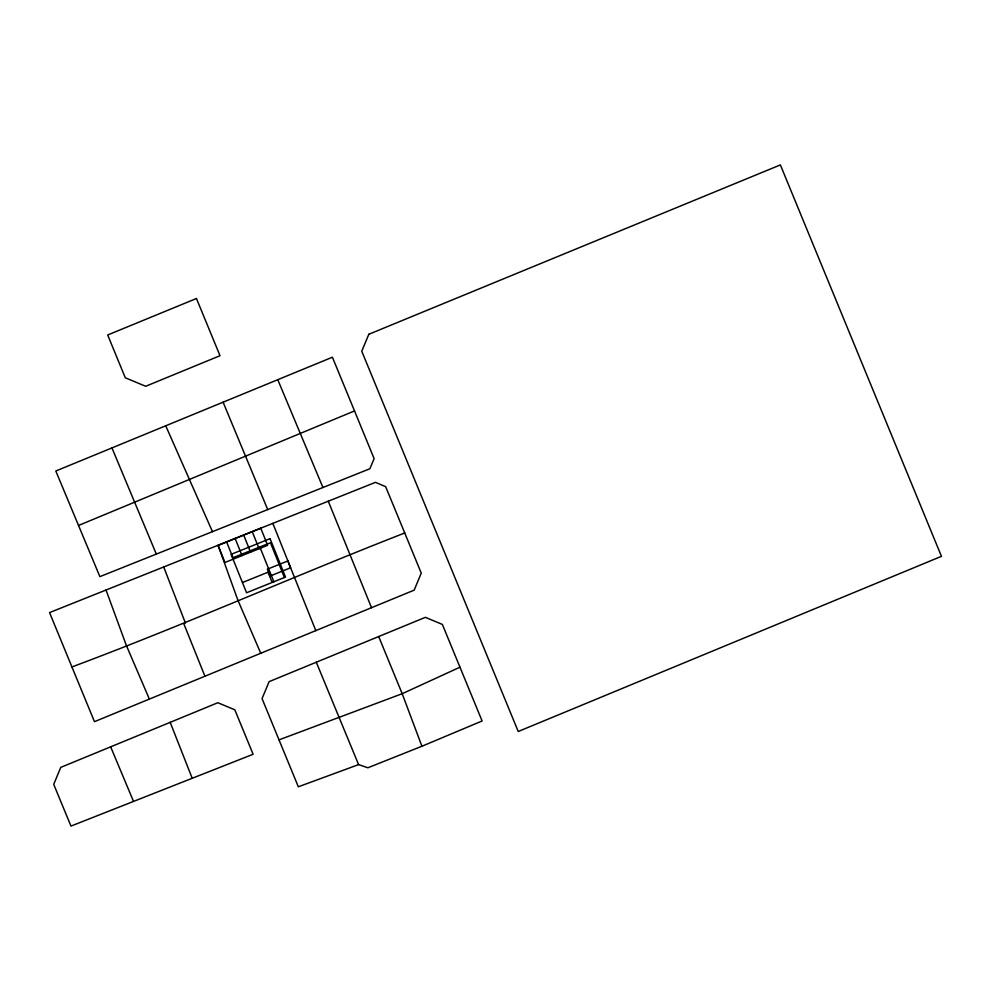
<?xml version="1.0" encoding="UTF-8"?>
<svg xmlns="http://www.w3.org/2000/svg" width="991" height="991" viewBox="0 0 991 991"><rect width="100%" height="100%" fill="white"/><g stroke="black" fill="none" stroke-linecap="round" stroke-linejoin="round"><path stroke-width="1.49" d="M459.96 667.191L402.197 693.712L279.016 739.856L262.058 698.605L269.118 681.647L425.374 617.331L442.37 624.441L482.109 720.977L421.918 746.248L367.872 767.777L358.593 764.606L298.328 786.792L279.016 739.856M71.885 666.968C183.967 625.11 293.299 576.489 404.737 532.972L421.249 573.145L414.188 590.14L94.467 721.671L49.55 612.587L375.49 482.344L385.635 486.655L404.737 532.972M78.537 525.465L354.518 410.931L332.406 357.218L55.806 471.01L99.88 576.638L369.854 468.768L374.127 458.647L354.518 410.931M110.658 746.842L217.834 702.73L234.83 709.829L253.114 754.275L70.968 826.085L53.712 784.364L60.773 767.368L110.658 746.842L133.364 801.038M242.436 582.522L268.028 572.216L272.153 582.448M232.513 557.896L270.456 542.746L284.392 577.53M165.732 425.796L212.458 531.647M260.769 653.28L237.89 600.224L218.057 545.261M149.368 699.089L126.514 645.847L106.025 590.041M277.765 379.702L322.942 487.498M111.946 447.907L156.318 554.093M223.099 402.173L267.719 509.572M358.593 764.606L316.29 662.223M378.686 636.544L402.197 693.712L421.918 746.248M328.281 501.223L371.514 607.694M259.853 546.982L273.863 581.767M252.234 531.672L259.109 548.729M243.699 535.103L250.574 552.173M235.177 538.547L242.039 555.604M226.642 541.978L233.517 559.048M183.806 623.698L204.926 676.234M272.835 523.372L315.807 630.623M170.192 722.34L192.118 778.071M163.713 566.963L185.416 623.079M368.825 334.264L361.765 351.223L518.231 731.494L941.45 556.335L780.375 164.915L368.825 334.264M196.453 298.502L107.685 334.995L125.3 377.782L145.689 386.279L220.002 355.707L196.453 298.502M260.769 528.228L218.107 545.422L224.982 562.479L267.644 545.298L260.769 528.228M270.048 538.658L231.089 554.353L246.561 592.767L285.519 577.072L270.048 538.658M287.836 560.956L267.359 569.206L270.109 576.031L290.586 567.781L287.836 560.956"/></g></svg>
